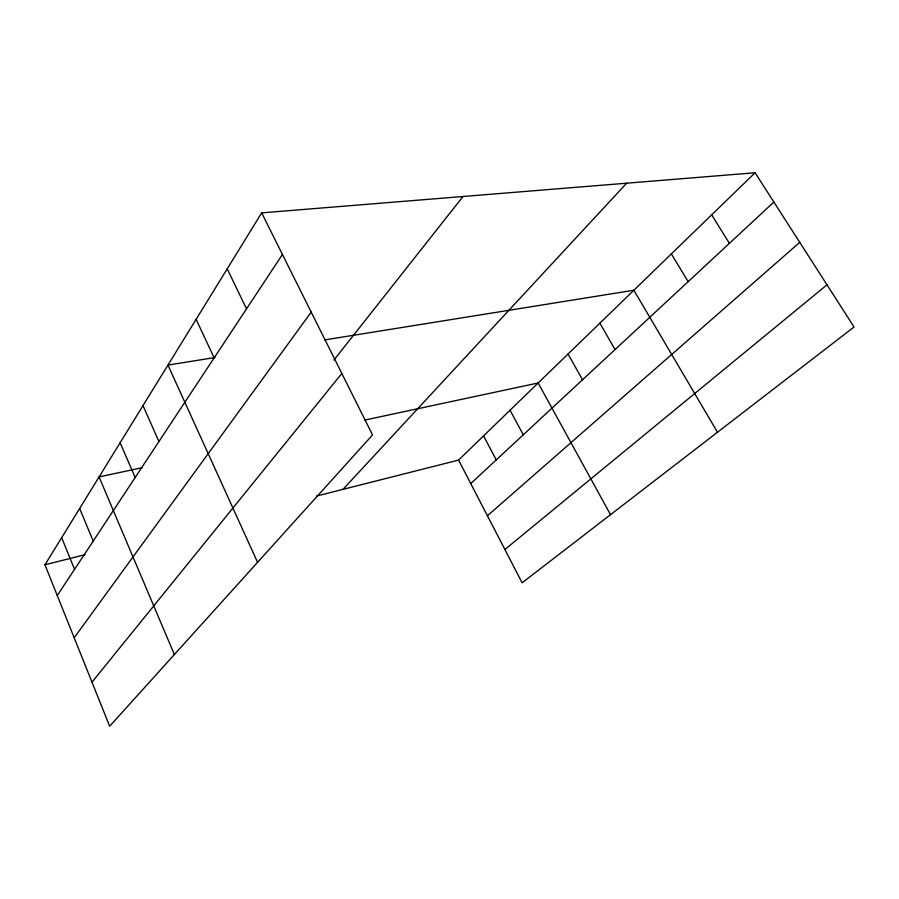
<?xml version="1.0" encoding="UTF-8"?>
<svg xmlns="http://www.w3.org/2000/svg" width="899" height="899" viewBox="0 0 899 899"><rect width="100%" height="100%" fill="white"/><g stroke="black" fill="none" stroke-linecap="round" stroke-linejoin="round"><path stroke-width="1.35" d="M261.676 212.872L372.523 434.947L109.667 726.246L44.95 564.819L261.676 212.872L755.093 172.754L854.05 327L522.139 582.799L458.58 460.097L755.093 172.754M57.266 595.52L282.432 254.451M74.19 637.739L311.211 312.122M333.934 360.061L463.019 196.499M92.001 682.172L341.834 373.456M342.991 489.359L626.648 183.205M470.75 483.595L773.882 202.039M487.427 515.79L799.739 242.348M504.901 549.514L826.99 284.826M44.95 564.819L85.034 554.672M316.437 496.079L458.58 460.097M142.379 467.649L99.081 476.908L174.372 654.539M364.758 420.069L538.164 382.974L610.522 514.689M214.94 357.532L167.944 365.084L257.575 562.324M324.741 339.901L633.862 290.231L717.481 432.25M711.66 214.839L729.404 243.348M671.362 253.9L688.162 281.668M599.88 323.168L615.051 349.565M568.044 354.015L582.518 379.783M510.059 410.202L523.285 434.801M483.572 435.869L496.259 459.906M227.211 268.835L246.517 308.863M196.128 319.325L214.153 357.881M142.997 405.595L158.921 441.533M120.129 442.735L135.176 477.493M79.651 508.463L93.204 541.074M61.66 537.681L74.561 569.314"/></g></svg>
